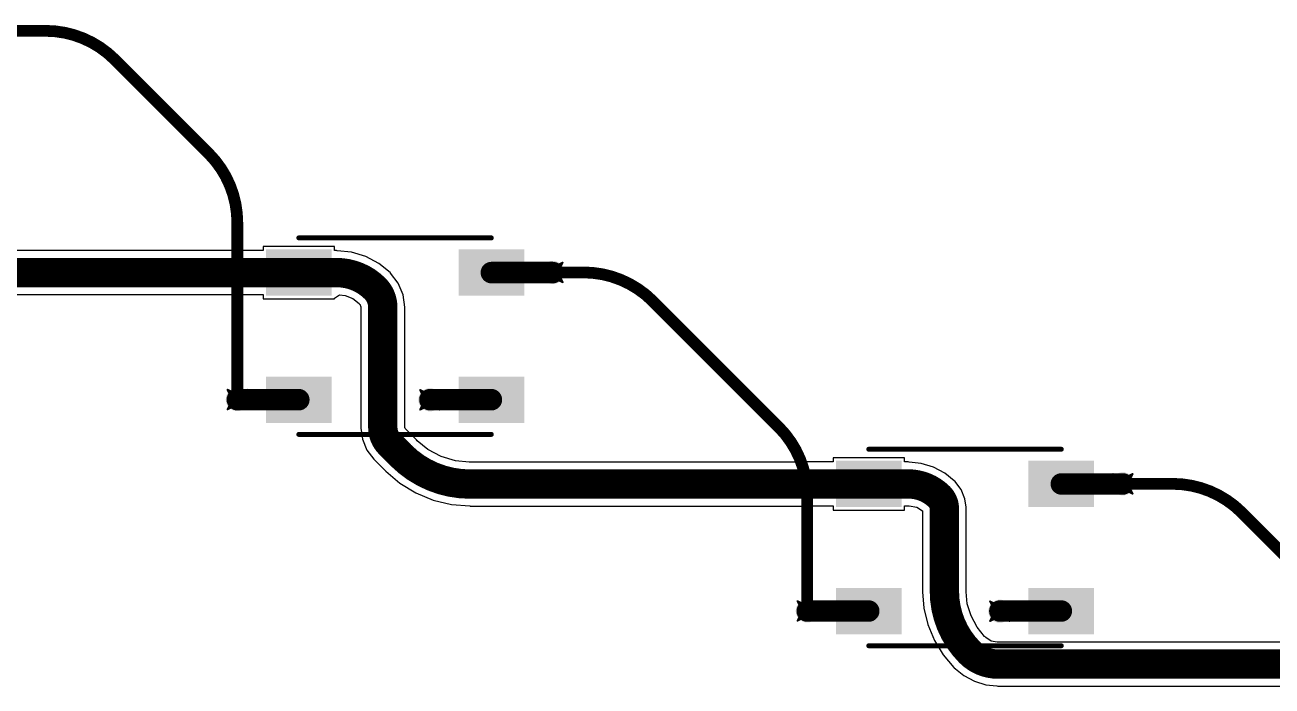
# Model space of a CAD drawing. Header units: inches. Extents: x -11 to 1110, y -7 to 455.
# Drawn here: x 548.77 to 581.15, y 175.56 to 192.72 of the extents above; entities that cross this region are included whole.
import ezdxf

# ---------------------------------------------------------------- set-up
doc = ezdxf.new("R2010")
doc.units = ezdxf.units.IN
for name, color, linetype in [('Bottom Layer', 5, 'Continuous'), ('Drill Drawing', 1, 'Continuous'), ('Top Layer', 1, 'Continuous'), ('Top Overlay', 2, 'Continuous'), ('Top Paste', 8, 'Continuous'), ('Top Solder', 216, 'Continuous'), ('Via Holes', 16, 'Continuous')]:
    doc.layers.add(name, color=color, linetype=linetype)

# ---------------------------------------------------------------- blocks, each defined once
blk = doc.blocks.new('WS2812B_B_W_184')
at = {"layer": 'Top Layer'}
for points in [[(-3.25, 2.15), (-1.75, 2.15), (-1.75, 1.15), (-3.25, 1.15)], [(3.25, 1.15), (1.75, 1.15), (1.75, 2.15), (3.25, 2.15)], [(-3.25, -1.15), (-1.75, -1.15), (-1.75, -2.15), (-3.25, -2.15)], [(1.75, -1.15), (3.25, -1.15), (3.25, -2.15), (1.75, -2.15)]]:
    blk.add_hatch(color=1, dxfattribs=at).paths.add_polyline_path(points)
at = {"layer": 'Top Paste'}
for points in [[(-3.25, 2.15), (-1.75, 2.15), (-1.75, 1.15), (-3.25, 1.15)], [(3.25, 1.15), (1.75, 1.15), (1.75, 2.15), (3.25, 2.15)], [(-3.25, -1.15), (-1.75, -1.15), (-1.75, -2.15), (-3.25, -2.15)], [(1.75, -1.15), (3.25, -1.15), (3.25, -2.15), (1.75, -2.15)]]:
    blk.add_hatch(color=8, dxfattribs=at).paths.add_polyline_path(points)
at = {"layer": 'Top Solder'}
for points in [[(-3.352, 2.252), (-1.648, 2.252), (-1.648, 1.048), (-3.352, 1.048)], [(3.352, 1.048), (1.648, 1.048), (1.648, 2.252), (3.352, 2.252)], [(-3.352, -1.048), (-1.648, -1.048), (-1.648, -2.252), (-3.352, -2.252)], [(1.648, -1.048), (3.352, -1.048), (3.352, -2.252), (1.648, -2.252)]]:
    blk.add_hatch(color=216, dxfattribs=at).paths.add_polyline_path(points)
at = {"layer": 'Top Overlay'}
for points in [[(-2.5, 2.551, 0.127, 0.127, 0), (2.5, 2.551, 0.127, 0.127, 0)], [(-3.556, 1.803, 0.254, 0.254, 0), (-3.429, 1.676, 0.254, 0.254, 0)], [(-3.556, 1.549, 0.254, 0.254, 0), (-3.556, 1.803, 0.254, 0.254, 0)], [(-3.556, 1.549, 0.254, 0.254, 0), (-3.429, 1.676, 0.254, 0.254, 0)], [(-2.5, -2.551, 0.127, 0.127, 0), (2.5, -2.551, 0.127, 0.127, 0)]]:
    blk.add_lwpolyline(points, format="xyseb", dxfattribs=at)
for points in [[(-2.532, 2.551, 0.0635, 0.0635, 1), (-2.468, 2.551, 0.0635, 0.0635, 1)], [(2.468, 2.551, 0.0635, 0.0635, 1), (2.532, 2.551, 0.0635, 0.0635, 1)], [(-3.619, 1.803, 0.127, 0.127, 1), (-3.493, 1.803, 0.127, 0.127, 1)], [(-3.619, 1.803, 0.127, 0.127, 1), (-3.493, 1.803, 0.127, 0.127, 1)], [(-3.619, 1.549, 0.127, 0.127, 1), (-3.493, 1.549, 0.127, 0.127, 1)], [(-3.619, 1.549, 0.127, 0.127, 1), (-3.493, 1.549, 0.127, 0.127, 1)], [(-3.493, 1.676, 0.127, 0.127, 1), (-3.365, 1.676, 0.127, 0.127, 1)], [(-3.493, 1.676, 0.127, 0.127, 1), (-3.365, 1.676, 0.127, 0.127, 1)], [(-2.532, -2.551, 0.0635, 0.0635, 1), (-2.468, -2.551, 0.0635, 0.0635, 1)], [(2.468, -2.551, 0.0635, 0.0635, 1), (2.532, -2.551, 0.0635, 0.0635, 1)]]:
    blk.add_lwpolyline(points, format="xyseb", close=True, dxfattribs=at)
blk = doc.blocks.new('WS2812B_B_W_193')
at = {"layer": 'Top Layer'}
for points in [[(-3.25, 2.15), (-1.75, 2.15), (-1.75, 1.15), (-3.25, 1.15)], [(3.25, 1.15), (1.75, 1.15), (1.75, 2.15), (3.25, 2.15)], [(-3.25, -1.15), (-1.75, -1.15), (-1.75, -2.15), (-3.25, -2.15)], [(1.75, -1.15), (3.25, -1.15), (3.25, -2.15), (1.75, -2.15)]]:
    blk.add_hatch(color=1, dxfattribs=at).paths.add_polyline_path(points)
at = {"layer": 'Top Paste'}
for points in [[(-3.25, 2.15), (-1.75, 2.15), (-1.75, 1.15), (-3.25, 1.15)], [(3.25, 1.15), (1.75, 1.15), (1.75, 2.15), (3.25, 2.15)], [(-3.25, -1.15), (-1.75, -1.15), (-1.75, -2.15), (-3.25, -2.15)], [(1.75, -1.15), (3.25, -1.15), (3.25, -2.15), (1.75, -2.15)]]:
    blk.add_hatch(color=8, dxfattribs=at).paths.add_polyline_path(points)
at = {"layer": 'Top Solder'}
for points in [[(-3.352, 2.252), (-1.648, 2.252), (-1.648, 1.048), (-3.352, 1.048)], [(3.352, 1.048), (1.648, 1.048), (1.648, 2.252), (3.352, 2.252)], [(-3.352, -1.048), (-1.648, -1.048), (-1.648, -2.252), (-3.352, -2.252)], [(1.648, -1.048), (3.352, -1.048), (3.352, -2.252), (1.648, -2.252)]]:
    blk.add_hatch(color=216, dxfattribs=at).paths.add_polyline_path(points)
at = {"layer": 'Top Overlay'}
for points in [[(-2.5, 2.551, 0.127, 0.127, 0), (2.5, 2.551, 0.127, 0.127, 0)], [(-3.556, 1.803, 0.254, 0.254, 0), (-3.429, 1.676, 0.254, 0.254, 0)], [(-3.556, 1.549, 0.254, 0.254, 0), (-3.556, 1.803, 0.254, 0.254, 0)], [(-3.556, 1.549, 0.254, 0.254, 0), (-3.429, 1.676, 0.254, 0.254, 0)], [(-2.5, -2.551, 0.127, 0.127, 0), (2.5, -2.551, 0.127, 0.127, 0)]]:
    blk.add_lwpolyline(points, format="xyseb", dxfattribs=at)
for points in [[(-2.532, 2.551, 0.0635, 0.0635, 1), (-2.468, 2.551, 0.0635, 0.0635, 1)], [(2.468, 2.551, 0.0635, 0.0635, 1), (2.532, 2.551, 0.0635, 0.0635, 1)], [(-3.619, 1.803, 0.127, 0.127, 1), (-3.493, 1.803, 0.127, 0.127, 1)], [(-3.619, 1.803, 0.127, 0.127, 1), (-3.493, 1.803, 0.127, 0.127, 1)], [(-3.619, 1.549, 0.127, 0.127, 1), (-3.493, 1.549, 0.127, 0.127, 1)], [(-3.619, 1.549, 0.127, 0.127, 1), (-3.493, 1.549, 0.127, 0.127, 1)], [(-3.493, 1.676, 0.127, 0.127, 1), (-3.365, 1.676, 0.127, 0.127, 1)], [(-3.493, 1.676, 0.127, 0.127, 1), (-3.365, 1.676, 0.127, 0.127, 1)], [(-2.532, -2.551, 0.0635, 0.0635, 1), (-2.468, -2.551, 0.0635, 0.0635, 1)], [(2.468, -2.551, 0.0635, 0.0635, 1), (2.532, -2.551, 0.0635, 0.0635, 1)]]:
    blk.add_lwpolyline(points, format="xyseb", close=True, dxfattribs=at)

msp = doc.modelspace()

# ---------------------------------------------------------------- hatches: boundary and pattern name
at = {"layer": 'Bottom Layer'}
h = msp.add_hatch(color=5, dxfattribs=at)
edge = h.paths.add_edge_path()
edge.add_arc((562.478, 186.294), 0.3, 0, 360)
h = msp.add_hatch(color=5, dxfattribs=at)
edge = h.paths.add_edge_path()
edge.add_arc((554.286, 182.994), 0.3, 0, 360)
h = msp.add_hatch(color=5, dxfattribs=at)
edge = h.paths.add_edge_path()
edge.add_arc((559.286, 182.987), 0.3, 0, 360)
h = msp.add_hatch(color=5, dxfattribs=at)
edge = h.paths.add_edge_path()
edge.add_arc((577.275, 180.806), 0.3, 0, 360)
h = msp.add_hatch(color=5, dxfattribs=at)
edge = h.paths.add_edge_path()
edge.add_arc((569.084, 177.506), 0.3, 0, 360)
h = msp.add_hatch(color=5, dxfattribs=at)
edge = h.paths.add_edge_path()
edge.add_arc((574.084, 177.499), 0.3, 0, 360)
at = {"layer": 'Top Layer'}
h = msp.add_hatch(color=1, dxfattribs=at)
edge = h.paths.add_edge_path()
edge.add_arc((562.478, 186.294), 0.3, 0, 360)
h = msp.add_hatch(color=1, dxfattribs=at)
edge = h.paths.add_edge_path()
edge.add_arc((554.286, 182.994), 0.3, 0, 360)
h = msp.add_hatch(color=1, dxfattribs=at)
edge = h.paths.add_edge_path()
edge.add_arc((559.286, 182.987), 0.3, 0, 360)
h = msp.add_hatch(color=1, dxfattribs=at)
edge = h.paths.add_edge_path()
edge.add_arc((577.275, 180.806), 0.3, 0, 360)
h = msp.add_hatch(color=1, dxfattribs=at)
edge = h.paths.add_edge_path()
edge.add_arc((569.084, 177.506), 0.3, 0, 360)
h = msp.add_hatch(color=1, dxfattribs=at)
edge = h.paths.add_edge_path()
edge.add_arc((574.084, 177.499), 0.3, 0, 360)
at = {"layer": 'Via Holes'}
h = msp.add_hatch(color=7, dxfattribs=at)
edge = h.paths.add_edge_path()
edge.add_arc((562.478, 186.294), 0.15, 0, 360)
h = msp.add_hatch(color=7, dxfattribs=at)
edge = h.paths.add_edge_path()
edge.add_arc((554.286, 182.994), 0.15, 0, 360)
h = msp.add_hatch(color=7, dxfattribs=at)
edge = h.paths.add_edge_path()
edge.add_arc((559.286, 182.987), 0.15, 0, 360)
h = msp.add_hatch(color=7, dxfattribs=at)
edge = h.paths.add_edge_path()
edge.add_arc((577.275, 180.806), 0.15, 0, 360)
h = msp.add_hatch(color=7, dxfattribs=at)
edge = h.paths.add_edge_path()
edge.add_arc((569.084, 177.506), 0.15, 0, 360)
h = msp.add_hatch(color=7, dxfattribs=at)
edge = h.paths.add_edge_path()
edge.add_arc((574.084, 177.499), 0.15, 0, 360)

# ---------------------------------------------------------------- linework, layer by layer
at = {"layer": 'Bottom Layer'}
for points in [[(548.09, 192.566, 0.305, 0.305, 0), (549.306, 192.566, 0.305, 0.305, 0)], [(549.306, 192.566, 0.305, 0.305, -0.198912), (551.102, 191.822, 0.305, 0.305, 0)], [(551.102, 191.822, 0.305, 0.305, 0), (553.542, 189.382, 0.305, 0.305, 0)], [(553.542, 189.382, 0.305, 0.305, -0.198912), (554.286, 187.586, 0.305, 0.305, 0)], [(554.286, 182.994, 0.305, 0.305, 0), (554.286, 187.586, 0.305, 0.305, 0)], [(562.478, 186.294, 0.305, 0.305, 0), (563.275, 186.294, 0.305, 0.305, 0)], [(563.275, 186.294, 0.305, 0.305, -0.198912), (565.071, 185.55, 0.305, 0.305, 0)], [(565.071, 185.55, 0.305, 0.305, 0), (568.34, 182.281, 0.305, 0.305, 0)], [(568.34, 182.281, 0.305, 0.305, -0.198912), (569.084, 180.485, 0.305, 0.305, 0)], [(577.275, 180.806, 0.305, 0.305, 0), (578.567, 180.806, 0.305, 0.305, 0)], [(578.567, 180.806, 0.305, 0.305, -0.198912), (580.363, 180.062, 0.305, 0.305, 0)], [(569.084, 177.506, 0.305, 0.305, 0), (569.084, 180.485, 0.305, 0.305, 0)], [(580.363, 180.062, 0.305, 0.305, 0), (583.199, 177.226, 0.305, 0.305, 0)]]:
    msp.add_lwpolyline(points, format="xyseb", dxfattribs=at)
for points in [[(549.23, 192.566, 0.152, 0.152, 1), (549.382, 192.566, 0.152, 0.152, 1)], [(549.23, 192.566, 0.152, 0.152, 1), (549.382, 192.566, 0.152, 0.152, 1)], [(551.026, 191.822, 0.152, 0.152, 1), (551.178, 191.822, 0.152, 0.152, 1)], [(551.026, 191.822, 0.152, 0.152, 1), (551.178, 191.822, 0.152, 0.152, 1)], [(553.466, 189.382, 0.152, 0.152, 1), (553.619, 189.382, 0.152, 0.152, 1)], [(553.466, 189.382, 0.152, 0.152, 1), (553.619, 189.382, 0.152, 0.152, 1)], [(554.21, 187.586, 0.152, 0.152, 1), (554.363, 187.586, 0.152, 0.152, 1)], [(554.21, 187.586, 0.152, 0.152, 1), (554.363, 187.586, 0.152, 0.152, 1)], [(562.401, 186.294, 0.152, 0.152, 1), (562.554, 186.294, 0.152, 0.152, 1)], [(563.199, 186.294, 0.152, 0.152, 1), (563.351, 186.294, 0.152, 0.152, 1)], [(563.199, 186.294, 0.152, 0.152, 1), (563.351, 186.294, 0.152, 0.152, 1)], [(564.995, 185.55, 0.152, 0.152, 1), (565.147, 185.55, 0.152, 0.152, 1)], [(564.995, 185.55, 0.152, 0.152, 1), (565.147, 185.55, 0.152, 0.152, 1)], [(554.21, 182.994, 0.152, 0.152, 1), (554.363, 182.994, 0.152, 0.152, 1)], [(568.264, 182.281, 0.152, 0.152, 1), (568.416, 182.281, 0.152, 0.152, 1)], [(568.264, 182.281, 0.152, 0.152, 1), (568.416, 182.281, 0.152, 0.152, 1)], [(577.199, 180.806, 0.152, 0.152, 1), (577.351, 180.806, 0.152, 0.152, 1)], [(578.491, 180.806, 0.152, 0.152, 1), (578.643, 180.806, 0.152, 0.152, 1)], [(578.491, 180.806, 0.152, 0.152, 1), (578.643, 180.806, 0.152, 0.152, 1)], [(569.008, 180.485, 0.152, 0.152, 1), (569.16, 180.485, 0.152, 0.152, 1)], [(569.008, 180.485, 0.152, 0.152, 1), (569.16, 180.485, 0.152, 0.152, 1)], [(580.287, 180.062, 0.152, 0.152, 1), (580.439, 180.062, 0.152, 0.152, 1)], [(580.287, 180.062, 0.152, 0.152, 1), (580.439, 180.062, 0.152, 0.152, 1)], [(569.008, 177.506, 0.152, 0.152, 1), (569.16, 177.506, 0.152, 0.152, 1)]]:
    msp.add_lwpolyline(points, format="xyseb", close=True, dxfattribs=at)
at = {"layer": 'Drill Drawing'}
for points in [[(562.224, 186.548, 0.0508, 0.0508, 0), (562.478, 186.421, 0.0508, 0.0508, 0)], [(562.224, 186.548, 0.0508, 0.0508, 0), (562.351, 186.294, 0.0508, 0.0508, 0)], [(562.478, 186.421, 0.0508, 0.0508, 0), (562.732, 186.548, 0.0508, 0.0508, 0)], [(562.605, 186.294, 0.0508, 0.0508, 0), (562.732, 186.548, 0.0508, 0.0508, 0)], [(562.224, 186.04, 0.0508, 0.0508, 0), (562.351, 186.294, 0.0508, 0.0508, 0)], [(562.224, 186.04, 0.0508, 0.0508, 0), (562.478, 186.167, 0.0508, 0.0508, 0)], [(562.478, 186.167, 0.0508, 0.0508, 0), (562.732, 186.04, 0.0508, 0.0508, 0)], [(562.605, 186.294, 0.0508, 0.0508, 0), (562.732, 186.04, 0.0508, 0.0508, 0)], [(554.032, 183.248, 0.0508, 0.0508, 0), (554.286, 183.121, 0.0508, 0.0508, 0)], [(554.032, 183.248, 0.0508, 0.0508, 0), (554.159, 182.994, 0.0508, 0.0508, 0)], [(554.286, 183.121, 0.0508, 0.0508, 0), (554.54, 183.248, 0.0508, 0.0508, 0)], [(554.413, 182.994, 0.0508, 0.0508, 0), (554.54, 183.248, 0.0508, 0.0508, 0)], [(559.032, 183.241, 0.0508, 0.0508, 0), (559.286, 183.114, 0.0508, 0.0508, 0)], [(559.032, 183.241, 0.0508, 0.0508, 0), (559.159, 182.987, 0.0508, 0.0508, 0)], [(559.286, 183.114, 0.0508, 0.0508, 0), (559.54, 183.241, 0.0508, 0.0508, 0)], [(559.413, 182.987, 0.0508, 0.0508, 0), (559.54, 183.241, 0.0508, 0.0508, 0)], [(554.032, 182.74, 0.0508, 0.0508, 0), (554.159, 182.994, 0.0508, 0.0508, 0)], [(554.413, 182.994, 0.0508, 0.0508, 0), (554.54, 182.74, 0.0508, 0.0508, 0)], [(559.032, 182.733, 0.0508, 0.0508, 0), (559.159, 182.987, 0.0508, 0.0508, 0)], [(559.413, 182.987, 0.0508, 0.0508, 0), (559.54, 182.733, 0.0508, 0.0508, 0)], [(554.032, 182.74, 0.0508, 0.0508, 0), (554.286, 182.867, 0.0508, 0.0508, 0)], [(554.286, 182.867, 0.0508, 0.0508, 0), (554.54, 182.74, 0.0508, 0.0508, 0)], [(559.032, 182.733, 0.0508, 0.0508, 0), (559.286, 182.86, 0.0508, 0.0508, 0)], [(559.286, 182.86, 0.0508, 0.0508, 0), (559.54, 182.733, 0.0508, 0.0508, 0)], [(577.021, 181.06, 0.0508, 0.0508, 0), (577.275, 180.933, 0.0508, 0.0508, 0)], [(577.021, 181.06, 0.0508, 0.0508, 0), (577.148, 180.806, 0.0508, 0.0508, 0)], [(577.275, 180.933, 0.0508, 0.0508, 0), (577.529, 181.06, 0.0508, 0.0508, 0)], [(577.402, 180.806, 0.0508, 0.0508, 0), (577.529, 181.06, 0.0508, 0.0508, 0)], [(577.021, 180.552, 0.0508, 0.0508, 0), (577.148, 180.806, 0.0508, 0.0508, 0)], [(577.021, 180.552, 0.0508, 0.0508, 0), (577.275, 180.679, 0.0508, 0.0508, 0)], [(577.275, 180.679, 0.0508, 0.0508, 0), (577.529, 180.552, 0.0508, 0.0508, 0)], [(577.402, 180.806, 0.0508, 0.0508, 0), (577.529, 180.552, 0.0508, 0.0508, 0)], [(568.83, 177.76, 0.0508, 0.0508, 0), (569.084, 177.633, 0.0508, 0.0508, 0)], [(568.83, 177.76, 0.0508, 0.0508, 0), (568.957, 177.506, 0.0508, 0.0508, 0)], [(569.084, 177.633, 0.0508, 0.0508, 0), (569.338, 177.76, 0.0508, 0.0508, 0)], [(569.211, 177.506, 0.0508, 0.0508, 0), (569.338, 177.76, 0.0508, 0.0508, 0)], [(573.83, 177.753, 0.0508, 0.0508, 0), (574.084, 177.626, 0.0508, 0.0508, 0)], [(573.83, 177.753, 0.0508, 0.0508, 0), (573.957, 177.499, 0.0508, 0.0508, 0)], [(574.084, 177.626, 0.0508, 0.0508, 0), (574.338, 177.753, 0.0508, 0.0508, 0)], [(574.211, 177.499, 0.0508, 0.0508, 0), (574.338, 177.753, 0.0508, 0.0508, 0)], [(568.83, 177.252, 0.0508, 0.0508, 0), (568.957, 177.506, 0.0508, 0.0508, 0)], [(569.211, 177.506, 0.0508, 0.0508, 0), (569.338, 177.252, 0.0508, 0.0508, 0)], [(573.83, 177.245, 0.0508, 0.0508, 0), (573.957, 177.499, 0.0508, 0.0508, 0)], [(574.211, 177.499, 0.0508, 0.0508, 0), (574.338, 177.245, 0.0508, 0.0508, 0)], [(568.83, 177.252, 0.0508, 0.0508, 0), (569.084, 177.379, 0.0508, 0.0508, 0)], [(569.084, 177.379, 0.0508, 0.0508, 0), (569.338, 177.252, 0.0508, 0.0508, 0)], [(573.83, 177.245, 0.0508, 0.0508, 0), (574.084, 177.372, 0.0508, 0.0508, 0)], [(574.084, 177.372, 0.0508, 0.0508, 0), (574.338, 177.245, 0.0508, 0.0508, 0)]]:
    msp.add_lwpolyline(points, format="xyseb", dxfattribs=at)
for points in [[(562.211, 186.548, 0.0254, 0.0254, 1), (562.236, 186.548, 0.0254, 0.0254, 1)], [(562.211, 186.548, 0.0254, 0.0254, 1), (562.236, 186.548, 0.0254, 0.0254, 1)], [(562.719, 186.548, 0.0254, 0.0254, 1), (562.744, 186.548, 0.0254, 0.0254, 1)], [(562.719, 186.548, 0.0254, 0.0254, 1), (562.744, 186.548, 0.0254, 0.0254, 1)], [(562.338, 186.294, 0.0254, 0.0254, 1), (562.363, 186.294, 0.0254, 0.0254, 1)], [(562.338, 186.294, 0.0254, 0.0254, 1), (562.363, 186.294, 0.0254, 0.0254, 1)], [(562.465, 186.421, 0.0254, 0.0254, 1), (562.49, 186.421, 0.0254, 0.0254, 1)], [(562.465, 186.421, 0.0254, 0.0254, 1), (562.49, 186.421, 0.0254, 0.0254, 1)], [(562.465, 186.167, 0.0254, 0.0254, 1), (562.49, 186.167, 0.0254, 0.0254, 1)], [(562.465, 186.167, 0.0254, 0.0254, 1), (562.49, 186.167, 0.0254, 0.0254, 1)], [(562.592, 186.294, 0.0254, 0.0254, 1), (562.617, 186.294, 0.0254, 0.0254, 1)], [(562.592, 186.294, 0.0254, 0.0254, 1), (562.617, 186.294, 0.0254, 0.0254, 1)], [(562.211, 186.04, 0.0254, 0.0254, 1), (562.236, 186.04, 0.0254, 0.0254, 1)], [(562.211, 186.04, 0.0254, 0.0254, 1), (562.236, 186.04, 0.0254, 0.0254, 1)], [(562.719, 186.04, 0.0254, 0.0254, 1), (562.744, 186.04, 0.0254, 0.0254, 1)], [(562.719, 186.04, 0.0254, 0.0254, 1), (562.744, 186.04, 0.0254, 0.0254, 1)], [(554.02, 183.248, 0.0254, 0.0254, 1), (554.045, 183.248, 0.0254, 0.0254, 1)], [(554.02, 183.248, 0.0254, 0.0254, 1), (554.045, 183.248, 0.0254, 0.0254, 1)], [(554.528, 183.248, 0.0254, 0.0254, 1), (554.553, 183.248, 0.0254, 0.0254, 1)], [(554.528, 183.248, 0.0254, 0.0254, 1), (554.553, 183.248, 0.0254, 0.0254, 1)], [(559.02, 183.241, 0.0254, 0.0254, 1), (559.045, 183.241, 0.0254, 0.0254, 1)], [(559.02, 183.241, 0.0254, 0.0254, 1), (559.045, 183.241, 0.0254, 0.0254, 1)], [(559.528, 183.241, 0.0254, 0.0254, 1), (559.553, 183.241, 0.0254, 0.0254, 1)], [(559.528, 183.241, 0.0254, 0.0254, 1), (559.553, 183.241, 0.0254, 0.0254, 1)], [(554.147, 182.994, 0.0254, 0.0254, 1), (554.172, 182.994, 0.0254, 0.0254, 1)], [(554.147, 182.994, 0.0254, 0.0254, 1), (554.172, 182.994, 0.0254, 0.0254, 1)], [(554.274, 183.121, 0.0254, 0.0254, 1), (554.299, 183.121, 0.0254, 0.0254, 1)], [(554.274, 183.121, 0.0254, 0.0254, 1), (554.299, 183.121, 0.0254, 0.0254, 1)], [(554.401, 182.994, 0.0254, 0.0254, 1), (554.426, 182.994, 0.0254, 0.0254, 1)], [(554.401, 182.994, 0.0254, 0.0254, 1), (554.426, 182.994, 0.0254, 0.0254, 1)], [(559.147, 182.987, 0.0254, 0.0254, 1), (559.172, 182.987, 0.0254, 0.0254, 1)], [(559.147, 182.987, 0.0254, 0.0254, 1), (559.172, 182.987, 0.0254, 0.0254, 1)], [(559.274, 183.114, 0.0254, 0.0254, 1), (559.299, 183.114, 0.0254, 0.0254, 1)], [(559.274, 183.114, 0.0254, 0.0254, 1), (559.299, 183.114, 0.0254, 0.0254, 1)], [(559.401, 182.987, 0.0254, 0.0254, 1), (559.426, 182.987, 0.0254, 0.0254, 1)], [(559.401, 182.987, 0.0254, 0.0254, 1), (559.426, 182.987, 0.0254, 0.0254, 1)], [(554.02, 182.74, 0.0254, 0.0254, 1), (554.045, 182.74, 0.0254, 0.0254, 1)], [(554.02, 182.74, 0.0254, 0.0254, 1), (554.045, 182.74, 0.0254, 0.0254, 1)], [(554.274, 182.867, 0.0254, 0.0254, 1), (554.299, 182.867, 0.0254, 0.0254, 1)], [(554.274, 182.867, 0.0254, 0.0254, 1), (554.299, 182.867, 0.0254, 0.0254, 1)], [(554.528, 182.74, 0.0254, 0.0254, 1), (554.553, 182.74, 0.0254, 0.0254, 1)], [(554.528, 182.74, 0.0254, 0.0254, 1), (554.553, 182.74, 0.0254, 0.0254, 1)], [(559.02, 182.733, 0.0254, 0.0254, 1), (559.045, 182.733, 0.0254, 0.0254, 1)], [(559.02, 182.733, 0.0254, 0.0254, 1), (559.045, 182.733, 0.0254, 0.0254, 1)], [(559.274, 182.86, 0.0254, 0.0254, 1), (559.299, 182.86, 0.0254, 0.0254, 1)], [(559.274, 182.86, 0.0254, 0.0254, 1), (559.299, 182.86, 0.0254, 0.0254, 1)], [(559.528, 182.733, 0.0254, 0.0254, 1), (559.553, 182.733, 0.0254, 0.0254, 1)], [(559.528, 182.733, 0.0254, 0.0254, 1), (559.553, 182.733, 0.0254, 0.0254, 1)], [(577.008, 181.06, 0.0254, 0.0254, 1), (577.034, 181.06, 0.0254, 0.0254, 1)], [(577.008, 181.06, 0.0254, 0.0254, 1), (577.034, 181.06, 0.0254, 0.0254, 1)], [(577.516, 181.06, 0.0254, 0.0254, 1), (577.542, 181.06, 0.0254, 0.0254, 1)], [(577.516, 181.06, 0.0254, 0.0254, 1), (577.542, 181.06, 0.0254, 0.0254, 1)], [(577.135, 180.806, 0.0254, 0.0254, 1), (577.161, 180.806, 0.0254, 0.0254, 1)], [(577.135, 180.806, 0.0254, 0.0254, 1), (577.161, 180.806, 0.0254, 0.0254, 1)], [(577.262, 180.933, 0.0254, 0.0254, 1), (577.288, 180.933, 0.0254, 0.0254, 1)], [(577.262, 180.933, 0.0254, 0.0254, 1), (577.288, 180.933, 0.0254, 0.0254, 1)], [(577.262, 180.679, 0.0254, 0.0254, 1), (577.288, 180.679, 0.0254, 0.0254, 1)], [(577.262, 180.679, 0.0254, 0.0254, 1), (577.288, 180.679, 0.0254, 0.0254, 1)], [(577.389, 180.806, 0.0254, 0.0254, 1), (577.415, 180.806, 0.0254, 0.0254, 1)], [(577.389, 180.806, 0.0254, 0.0254, 1), (577.415, 180.806, 0.0254, 0.0254, 1)], [(577.008, 180.552, 0.0254, 0.0254, 1), (577.034, 180.552, 0.0254, 0.0254, 1)], [(577.008, 180.552, 0.0254, 0.0254, 1), (577.034, 180.552, 0.0254, 0.0254, 1)], [(577.516, 180.552, 0.0254, 0.0254, 1), (577.542, 180.552, 0.0254, 0.0254, 1)], [(577.516, 180.552, 0.0254, 0.0254, 1), (577.542, 180.552, 0.0254, 0.0254, 1)], [(568.817, 177.76, 0.0254, 0.0254, 1), (568.842, 177.76, 0.0254, 0.0254, 1)], [(568.817, 177.76, 0.0254, 0.0254, 1), (568.842, 177.76, 0.0254, 0.0254, 1)], [(569.325, 177.76, 0.0254, 0.0254, 1), (569.35, 177.76, 0.0254, 0.0254, 1)], [(569.325, 177.76, 0.0254, 0.0254, 1), (569.35, 177.76, 0.0254, 0.0254, 1)], [(573.817, 177.753, 0.0254, 0.0254, 1), (573.842, 177.753, 0.0254, 0.0254, 1)], [(573.817, 177.753, 0.0254, 0.0254, 1), (573.842, 177.753, 0.0254, 0.0254, 1)], [(574.325, 177.753, 0.0254, 0.0254, 1), (574.35, 177.753, 0.0254, 0.0254, 1)], [(574.325, 177.753, 0.0254, 0.0254, 1), (574.35, 177.753, 0.0254, 0.0254, 1)], [(568.944, 177.506, 0.0254, 0.0254, 1), (568.969, 177.506, 0.0254, 0.0254, 1)], [(568.944, 177.506, 0.0254, 0.0254, 1), (568.969, 177.506, 0.0254, 0.0254, 1)], [(569.071, 177.633, 0.0254, 0.0254, 1), (569.096, 177.633, 0.0254, 0.0254, 1)], [(569.071, 177.633, 0.0254, 0.0254, 1), (569.096, 177.633, 0.0254, 0.0254, 1)], [(569.198, 177.506, 0.0254, 0.0254, 1), (569.223, 177.506, 0.0254, 0.0254, 1)], [(569.198, 177.506, 0.0254, 0.0254, 1), (569.223, 177.506, 0.0254, 0.0254, 1)], [(573.944, 177.499, 0.0254, 0.0254, 1), (573.969, 177.499, 0.0254, 0.0254, 1)], [(573.944, 177.499, 0.0254, 0.0254, 1), (573.969, 177.499, 0.0254, 0.0254, 1)], [(574.071, 177.626, 0.0254, 0.0254, 1), (574.096, 177.626, 0.0254, 0.0254, 1)], [(574.071, 177.626, 0.0254, 0.0254, 1), (574.096, 177.626, 0.0254, 0.0254, 1)], [(574.198, 177.499, 0.0254, 0.0254, 1), (574.223, 177.499, 0.0254, 0.0254, 1)], [(574.198, 177.499, 0.0254, 0.0254, 1), (574.223, 177.499, 0.0254, 0.0254, 1)], [(568.817, 177.252, 0.0254, 0.0254, 1), (568.842, 177.252, 0.0254, 0.0254, 1)], [(568.817, 177.252, 0.0254, 0.0254, 1), (568.842, 177.252, 0.0254, 0.0254, 1)], [(569.071, 177.379, 0.0254, 0.0254, 1), (569.096, 177.379, 0.0254, 0.0254, 1)], [(569.071, 177.379, 0.0254, 0.0254, 1), (569.096, 177.379, 0.0254, 0.0254, 1)], [(569.325, 177.252, 0.0254, 0.0254, 1), (569.35, 177.252, 0.0254, 0.0254, 1)], [(569.325, 177.252, 0.0254, 0.0254, 1), (569.35, 177.252, 0.0254, 0.0254, 1)], [(573.817, 177.245, 0.0254, 0.0254, 1), (573.842, 177.245, 0.0254, 0.0254, 1)], [(573.817, 177.245, 0.0254, 0.0254, 1), (573.842, 177.245, 0.0254, 0.0254, 1)], [(574.071, 177.372, 0.0254, 0.0254, 1), (574.096, 177.372, 0.0254, 0.0254, 1)], [(574.071, 177.372, 0.0254, 0.0254, 1), (574.096, 177.372, 0.0254, 0.0254, 1)], [(574.325, 177.245, 0.0254, 0.0254, 1), (574.35, 177.245, 0.0254, 0.0254, 1)], [(574.325, 177.245, 0.0254, 0.0254, 1), (574.35, 177.245, 0.0254, 0.0254, 1)]]:
    msp.add_lwpolyline(points, format="xyseb", close=True, dxfattribs=at)
at = {"layer": 'Top Layer'}
for p, q in [((554.954, 186.86), (545.24, 186.86)), ((556.81, 186.968), (554.954, 186.968)), ((554.954, 186.968), (554.954, 186.86)), ((556.81, 186.86), (556.81, 186.968)), ((556.863, 186.86), (556.81, 186.86)), ((556.877, 186.857), (556.863, 186.86)), ((557.249, 186.821), (556.877, 186.857)), ((557.62, 186.708), (557.249, 186.821)), ((557.962, 186.525), (557.62, 186.708)), ((558.251, 186.288), (557.962, 186.525)), ((558.263, 186.28), (558.251, 186.288)), ((558.264, 186.278), (558.263, 186.28)), ((558.464, 186.018), (558.264, 186.278)), ((558.59, 185.714), (558.464, 186.018)), ((545.24, 185.72), (554.954, 185.72)), ((554.954, 185.72), (554.954, 185.612)), ((554.954, 185.612), (556.81, 185.612)), ((556.81, 185.629), (556.937, 185.716)), ((556.81, 185.612), (556.81, 185.629)), ((556.937, 185.716), (557.082, 185.697)), ((557.082, 185.697), (557.286, 185.613)), ((557.286, 185.613), (557.448, 185.488)), ((558.633, 185.389), (558.59, 185.714)), ((557.448, 185.488), (557.457, 185.474)), ((557.457, 185.474), (557.469, 185.467)), ((557.469, 185.467), (557.496, 185.4)), ((557.496, 185.4), (557.494, 185.387)), ((557.494, 185.387), (557.494, 182.268)), ((558.633, 185.387), (558.633, 185.389)), ((558.633, 182.268), (558.633, 185.387)), ((557.494, 182.268), (557.496, 182.255)), ((557.496, 182.255), (557.535, 181.963)), ((558.633, 182.266), (558.633, 182.268)), ((558.642, 182.243), (558.633, 182.266)), ((558.644, 182.241), (558.642, 182.243)), ((558.939, 181.946), (558.644, 182.241)), ((557.535, 181.963), (557.652, 181.68)), ((557.652, 181.68), (557.831, 181.447)), ((558.954, 181.924), (558.939, 181.946)), ((559.234, 181.695), (558.954, 181.924)), ((559.576, 181.512), (559.234, 181.695)), ((557.831, 181.447), (557.838, 181.436)), ((557.838, 181.436), (558.134, 181.14)), ((559.947, 181.399), (559.576, 181.512)), ((560.306, 181.364), (559.947, 181.399)), ((560.332, 181.369), (560.306, 181.364)), ((569.067, 181.369), (560.332, 181.369)), ((569.084, 181.373), (569.067, 181.369)), ((569.752, 181.373), (569.084, 181.373)), ((571.607, 181.481), (569.752, 181.481)), ((569.752, 181.481), (569.752, 181.373)), ((571.607, 181.373), (571.607, 181.481)), ((571.705, 181.373), (571.607, 181.373)), ((571.732, 181.367), (571.705, 181.373)), ((572.04, 181.337), (571.732, 181.367)), ((572.361, 181.239), (572.04, 181.337)), ((558.134, 181.14), (558.143, 181.134)), ((558.143, 181.134), (558.505, 180.825)), ((572.657, 181.081), (572.361, 181.239)), ((572.896, 180.885), (572.657, 181.081)), ((558.505, 180.825), (558.921, 180.57)), ((572.919, 180.87), (572.896, 180.885)), ((572.939, 180.84), (572.919, 180.87)), ((573.076, 180.661), (572.939, 180.84)), ((558.921, 180.57), (559.372, 180.383)), ((559.372, 180.383), (559.846, 180.269)), ((573.176, 180.419), (573.076, 180.661)), ((573.206, 180.196), (573.176, 180.419)), ((559.846, 180.269), (560.321, 180.232)), ((560.321, 180.232), (560.332, 180.23)), ((560.332, 180.23), (569.084, 180.23)), ((569.084, 180.23), (569.101, 180.233)), ((569.101, 180.233), (569.752, 180.233)), ((569.752, 180.233), (569.752, 180.125)), ((569.752, 180.125), (571.607, 180.125)), ((571.607, 180.125), (571.607, 180.233)), ((571.607, 180.233), (571.705, 180.233)), ((571.705, 180.233), (571.729, 180.238)), ((571.729, 180.238), (571.93, 180.198)), ((571.93, 180.198), (572.073, 180.102)), ((572.073, 180.102), (572.073, 178.023)), ((573.213, 180.16), (573.206, 180.196)), ((573.213, 178.023), (573.213, 180.16)), ((572.073, 178.023), (572.077, 178.004)), ((572.077, 178.004), (572.11, 177.581)), ((573.208, 178.001), (573.213, 178.023)), ((573.239, 177.693), (573.208, 178.001)), ((572.11, 177.581), (572.214, 177.151)), ((573.335, 177.375), (573.239, 177.693)), ((572.214, 177.151), (572.383, 176.741)), ((573.491, 177.083), (573.335, 177.375)), ((573.688, 176.843), (573.491, 177.083)), ((573.706, 176.831), (573.688, 176.843)), ((573.717, 176.816), (573.706, 176.831)), ((573.854, 176.724), (573.717, 176.816)), ((572.383, 176.741), (572.615, 176.364)), ((574.016, 176.692), (573.854, 176.724)), ((574.034, 176.696), (574.016, 176.692)), ((583.926, 176.696), (574.034, 176.696)), ((572.615, 176.364), (572.89, 176.041)), ((572.89, 176.041), (572.901, 176.026)), ((572.901, 176.026), (572.928, 176.007)), ((572.928, 176.007), (573.145, 175.829)), ((573.145, 175.829), (573.422, 175.681)), ((573.422, 175.681), (573.722, 175.59)), ((573.722, 175.59), (574.002, 175.562)), ((574.002, 175.562), (574.034, 175.556)), ((574.034, 175.556), (583.943, 175.556))]:
    msp.add_line(p, q, dxfattribs=at)
for points in [[(545.24, 186.29, 0.762, 0.762, 0), (555.882, 186.29, 0.762, 0.762, 0)], [(555.882, 186.29, 0.762, 0.762, 0), (556.863, 186.29, 0.762, 0.762, 0)], [(556.863, 186.29, 0.762, 0.762, -0.198912), (557.86, 185.877, 0.762, 0.762, 0)], [(560.882, 186.29, 0.559, 0.559, 0), (562.478, 186.29, 0.559, 0.559, 0)], [(557.86, 185.877, 0.762, 0.762, -0.198912), (558.063, 185.387, 0.762, 0.762, 0)], [(558.063, 182.268, 0.762, 0.762, 0), (558.063, 185.387, 0.762, 0.762, 0)], [(554.286, 182.99, 0.559, 0.559, 0), (555.882, 182.99, 0.559, 0.559, 0)], [(559.286, 182.99, 0.559, 0.559, 0), (560.882, 182.99, 0.559, 0.559, 0)], [(558.241, 181.839, 0.762, 0.762, -0.198912), (558.063, 182.268, 0.762, 0.762, 0)], [(558.241, 181.839, 0.762, 0.762, 0), (558.536, 181.543, 0.762, 0.762, 0)], [(560.332, 180.799, 0.762, 0.762, -0.198912), (558.536, 181.543, 0.762, 0.762, 0)], [(560.332, 180.799, 0.762, 0.762, 0), (569.084, 180.799, 0.762, 0.762, 0)], [(569.084, 180.803, 0.762, 0.762, 0), (570.679, 180.803, 0.762, 0.762, 0)], [(570.679, 180.803, 0.762, 0.762, 0), (571.705, 180.803, 0.762, 0.762, 0)], [(571.705, 180.803, 0.762, 0.762, -0.198912), (572.516, 180.467, 0.762, 0.762, 0)], [(575.679, 180.803, 0.559, 0.559, 0), (577.275, 180.803, 0.559, 0.559, 0)], [(572.516, 180.467, 0.762, 0.762, -0.198912), (572.643, 180.16, 0.762, 0.762, 0)], [(572.643, 178.023, 0.762, 0.762, 0), (572.643, 180.16, 0.762, 0.762, 0)], [(573.303, 176.428, 0.762, 0.762, -0.198912), (572.643, 178.023, 0.762, 0.762, 0)], [(569.084, 177.503, 0.559, 0.559, 0), (570.679, 177.503, 0.559, 0.559, 0)], [(574.084, 177.503, 0.559, 0.559, 0), (575.679, 177.503, 0.559, 0.559, 0)], [(574.034, 176.126, 0.762, 0.762, -0.198912), (573.303, 176.428, 0.762, 0.762, 0)], [(574.034, 176.126, 0.762, 0.762, 0), (583.943, 176.126, 0.762, 0.762, 0)]]:
    msp.add_lwpolyline(points, format="xyseb", dxfattribs=at)
for points in [[(555.691, 186.29, 0.381, 0.381, 1), (556.072, 186.29, 0.381, 0.381, 1)], [(555.691, 186.29, 0.381, 0.381, 1), (556.072, 186.29, 0.381, 0.381, 1)], [(556.673, 186.29, 0.381, 0.381, 1), (557.054, 186.29, 0.381, 0.381, 1)], [(556.673, 186.29, 0.381, 0.381, 1), (557.054, 186.29, 0.381, 0.381, 1)], [(560.742, 186.29, 0.279, 0.279, 1), (561.022, 186.29, 0.279, 0.279, 1)], [(562.338, 186.29, 0.279, 0.279, 1), (562.617, 186.29, 0.279, 0.279, 1)], [(557.67, 185.877, 0.381, 0.381, 1), (558.051, 185.877, 0.381, 0.381, 1)], [(557.67, 185.877, 0.381, 0.381, 1), (558.051, 185.877, 0.381, 0.381, 1)], [(557.873, 185.387, 0.381, 0.381, 1), (558.254, 185.387, 0.381, 0.381, 1)], [(557.873, 185.387, 0.381, 0.381, 1), (558.254, 185.387, 0.381, 0.381, 1)], [(554.147, 182.99, 0.279, 0.279, 1), (554.426, 182.99, 0.279, 0.279, 1)], [(555.742, 182.99, 0.279, 0.279, 1), (556.022, 182.99, 0.279, 0.279, 1)], [(559.147, 182.99, 0.279, 0.279, 1), (559.426, 182.99, 0.279, 0.279, 1)], [(560.742, 182.99, 0.279, 0.279, 1), (561.022, 182.99, 0.279, 0.279, 1)], [(557.873, 182.268, 0.381, 0.381, 1), (558.254, 182.268, 0.381, 0.381, 1)], [(557.873, 182.268, 0.381, 0.381, 1), (558.254, 182.268, 0.381, 0.381, 1)], [(558.051, 181.839, 0.381, 0.381, 1), (558.432, 181.839, 0.381, 0.381, 1)], [(558.051, 181.839, 0.381, 0.381, 1), (558.432, 181.839, 0.381, 0.381, 1)], [(558.346, 181.543, 0.381, 0.381, 1), (558.727, 181.543, 0.381, 0.381, 1)], [(558.346, 181.543, 0.381, 0.381, 1), (558.727, 181.543, 0.381, 0.381, 1)], [(560.142, 180.799, 0.381, 0.381, 1), (560.523, 180.799, 0.381, 0.381, 1)], [(560.142, 180.799, 0.381, 0.381, 1), (560.523, 180.799, 0.381, 0.381, 1)], [(568.893, 180.803, 0.381, 0.381, 1), (569.274, 180.803, 0.381, 0.381, 1)], [(568.893, 180.799, 0.381, 0.381, 1), (569.274, 180.799, 0.381, 0.381, 1)], [(570.489, 180.803, 0.381, 0.381, 1), (570.87, 180.803, 0.381, 0.381, 1)], [(570.489, 180.803, 0.381, 0.381, 1), (570.87, 180.803, 0.381, 0.381, 1)], [(571.515, 180.803, 0.381, 0.381, 1), (571.896, 180.803, 0.381, 0.381, 1)], [(571.515, 180.803, 0.381, 0.381, 1), (571.896, 180.803, 0.381, 0.381, 1)], [(575.54, 180.803, 0.279, 0.279, 1), (575.819, 180.803, 0.279, 0.279, 1)], [(577.135, 180.803, 0.279, 0.279, 1), (577.415, 180.803, 0.279, 0.279, 1)], [(572.325, 180.467, 0.381, 0.381, 1), (572.707, 180.467, 0.381, 0.381, 1)], [(572.325, 180.467, 0.381, 0.381, 1), (572.707, 180.467, 0.381, 0.381, 1)], [(572.452, 180.16, 0.381, 0.381, 1), (572.833, 180.16, 0.381, 0.381, 1)], [(572.452, 180.16, 0.381, 0.381, 1), (572.833, 180.16, 0.381, 0.381, 1)], [(572.452, 178.023, 0.381, 0.381, 1), (572.833, 178.023, 0.381, 0.381, 1)], [(572.452, 178.023, 0.381, 0.381, 1), (572.833, 178.023, 0.381, 0.381, 1)], [(568.944, 177.503, 0.279, 0.279, 1), (569.223, 177.503, 0.279, 0.279, 1)], [(570.54, 177.503, 0.279, 0.279, 1), (570.819, 177.503, 0.279, 0.279, 1)], [(573.944, 177.503, 0.279, 0.279, 1), (574.223, 177.503, 0.279, 0.279, 1)], [(575.54, 177.503, 0.279, 0.279, 1), (575.819, 177.503, 0.279, 0.279, 1)], [(573.113, 176.428, 0.381, 0.381, 1), (573.494, 176.428, 0.381, 0.381, 1)], [(573.113, 176.428, 0.381, 0.381, 1), (573.494, 176.428, 0.381, 0.381, 1)], [(573.843, 176.126, 0.381, 0.381, 1), (574.224, 176.126, 0.381, 0.381, 1)], [(573.843, 176.126, 0.381, 0.381, 1), (574.224, 176.126, 0.381, 0.381, 1)]]:
    msp.add_lwpolyline(points, format="xyseb", close=True, dxfattribs=at)

# ---------------------------------------------------------------- block references
for name, p in [('WS2812B_B_W_184', (558.382, 184.64)), ('WS2812B_B_W_193', (573.179, 179.153))]:
    msp.add_blockref(name, p)

doc.saveas('drawing.dxf')
